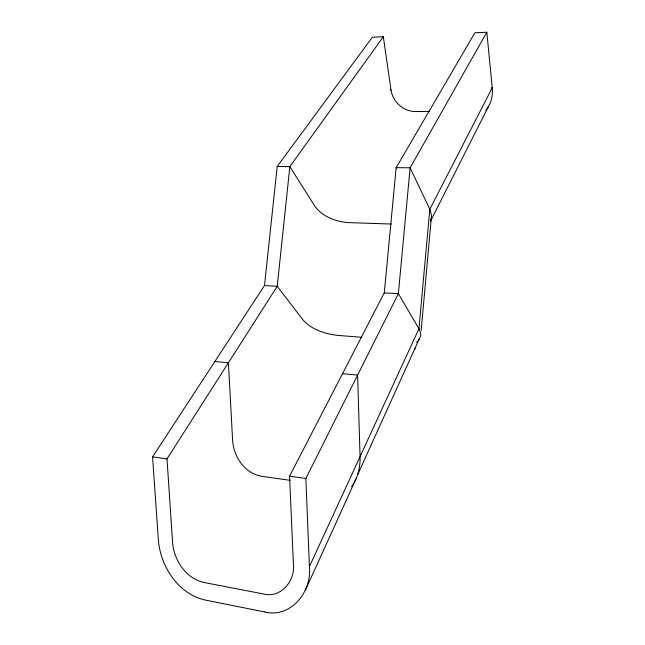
<?xml version="1.0" encoding="UTF-8"?>
<svg xmlns="http://www.w3.org/2000/svg" width="645" height="645" viewBox="0 0 645 645"><rect width="100%" height="100%" fill="white"/><g stroke="black" fill="none" stroke-linecap="round" stroke-linejoin="round"><path stroke-width="0.97" d="M421.185 330.417L431.513 215.535L430.062 209.794L410.115 167.797L486.822 32.25L474.897 32.766L396.151 167.66L384.291 292.838L289.565 476.195L293.394 563.738C295.595 580.145 281.333 598.431 263.781 594.021L203.764 582.443C185.704 578.347 173.884 559.973 172.578 542.26L167.007 458.918L277.229 286.315L289.847 166.612L383.324 36.741L372.342 37.216L277.197 166.483L264.498 285.542L152.575 456.886L158.339 539.728C160.331 566.237 178.101 593.997 205.166 600.019L264.426 611.903M431.465 217.534L430.634 220.856M264.571 611.936C291.032 618.571 312.107 591.481 309.423 566.713M352.694 485.08C358.128 476.711 360.37 466.569 360.071 456.66L357.604 375.1L342.535 373.665L342.568 374.519M357.693 474.631L420.75 335.61L420.564 332.707L419.202 329.192L398.368 293.693L410.115 167.797L396.151 167.66L396.377 168.111M305.416 590.111L356.129 478.638M414.735 349.251L415.098 348.494M486.822 32.25L492.232 87.784L429.82 209.262L418.952 328.748L309.423 566.584L305.835 478.493L398.368 293.693L384.291 292.838L384.759 293.604M430.433 221.308L488.596 106.215M419.774 338.649L418.21 340.689M351.606 486.669L352.154 485.878M417.154 341.616L416.356 342.189M390.33 89.986L391.007 89.977A23.462 20.938 45.9 0 0 415.759 111.545L429.457 111.375M491.506 87.801L492.232 87.784A35.701 32.024 36.6 0 1 485.798 110.303M277.197 166.483L289.847 166.612L314.865 206.231C322.573 216.865 336.182 221.832 348.913 222.638L391.386 224.033M264.498 285.542L277.229 286.315L303.19 320.13C311.866 329.788 325.201 333.949 337.754 335.384L361.555 337.279M214.89 361.482L228.403 362.772L232.603 440.172C233.466 456.37 244.584 473.398 261.362 476.236L290.177 480.348M152.575 456.886L167.007 458.918M289.565 476.195L305.835 478.493M383.324 36.741L391.007 89.977"/></g></svg>
